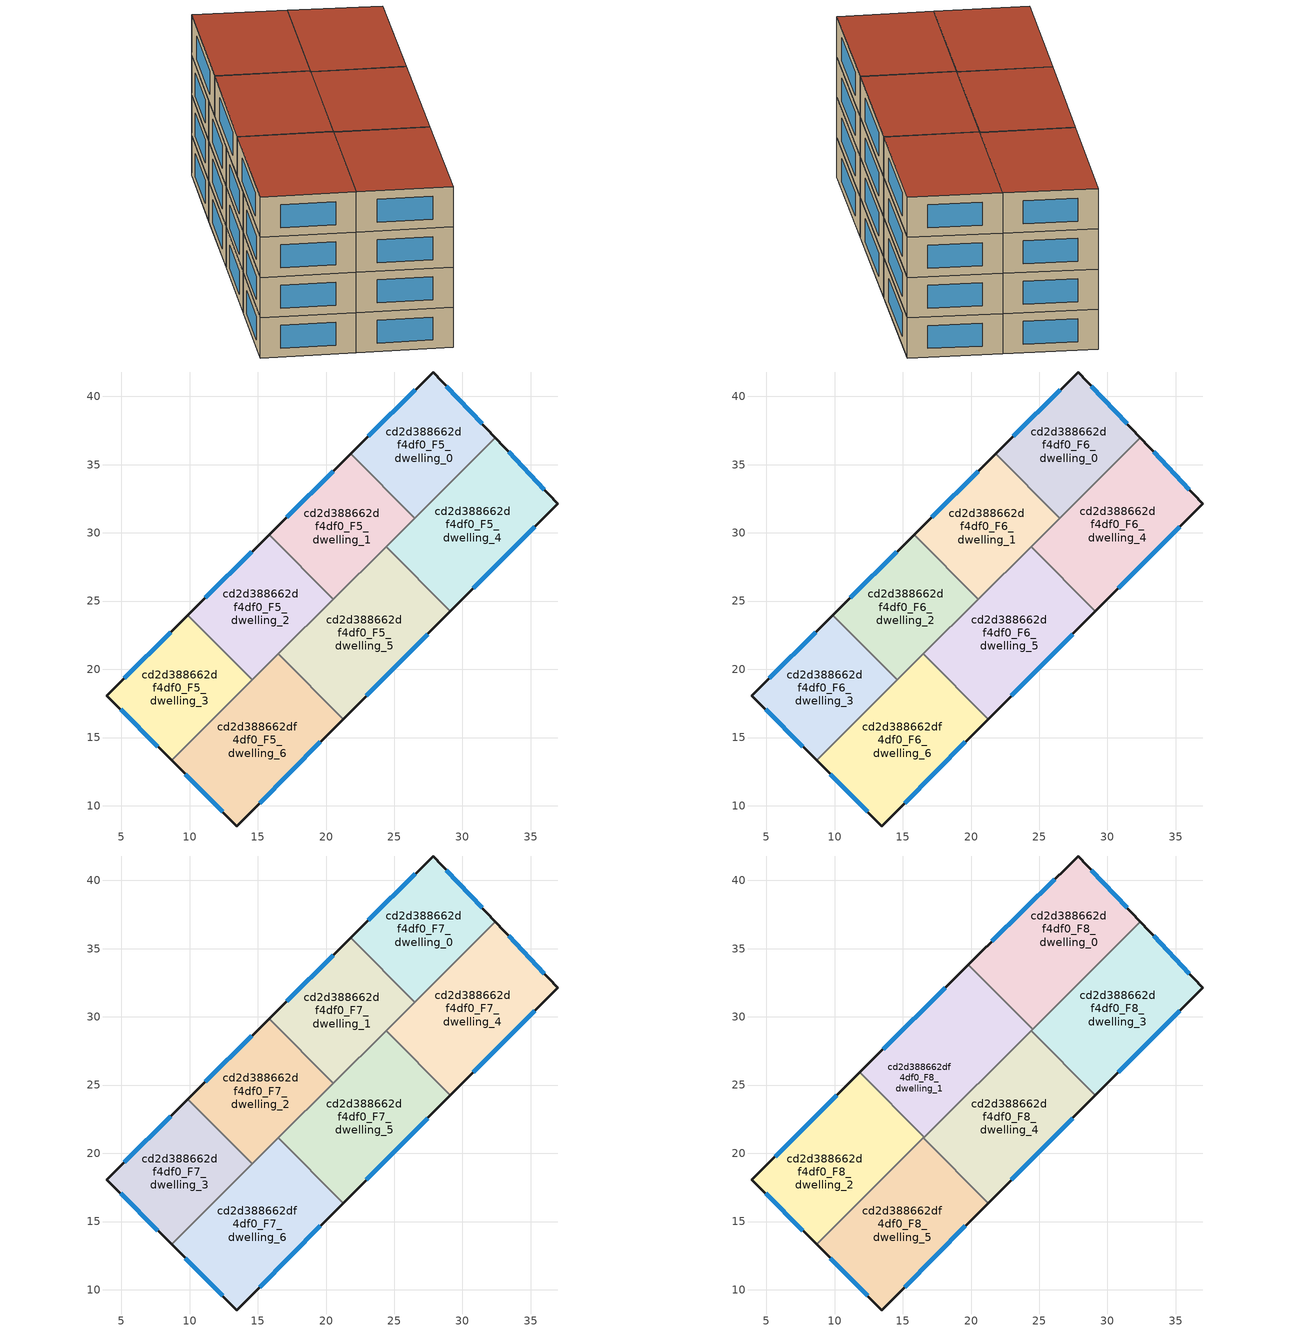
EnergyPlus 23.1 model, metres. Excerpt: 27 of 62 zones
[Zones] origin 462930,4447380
cd2d388662df4df0_F5_dwelling_0
 floor to cd2d388662df4df0_F4_dwelling_0 (EU_floor_Construction): 27.84,41.79 32.41,36.96 26.5,31.07 21.8,35.79 z15
 wall outside (EU_wall_Construction): 32.41,36.96 27.84,41.79 21.8,35.79 z15:18
 wall to cd2d388662df4df0_F5_dwelling_1 (EU_wall_Construction): 21.8,35.79 26.5,31.07 z15:18
 wall to cd2d388662df4df0_F5_dwelling_4 (EU_wall_Construction): 26.5,31.07 32.41,36.96 z15:18
 window (EU_Window_Construction): 31.43,38 28.82,40.75 / 26.55,40.5 23.09,37.07 z15.64:17.36
cd2d388662df4df0_F5_dwelling_1
 floor to cd2d388662df4df0_F4_dwelling_1 (EU_floor_Construction): 21.8,35.79 26.5,31.07 20.54,25.14 15.83,29.87 z15
 wall outside (EU_wall_Construction): 21.8,35.79 15.83,29.87 z15:18
 wall to cd2d388662df4df0_F5_dwelling_2 (EU_wall_Construction): 15.83,29.87 20.54,25.14 z15:18
 wall to cd2d388662df4df0_F5_dwelling_5 (EU_wall_Construction): 20.54,25.14 24.4,28.99 z15:18
 wall to cd2d388662df4df0_F5_dwelling_4 (EU_wall_Construction): 24.4,28.99 26.5,31.07 z15:18
 window (EU_Window_Construction): 20.52,34.52 17.11,31.14 z15.64:17.36
cd2d388662df4df0_F5_dwelling_2
 floor to cd2d388662df4df0_F4_dwelling_2 (EU_floor_Construction): 15.83,29.87 20.54,25.14 14.6,19.22 9.88,23.96 z15
 wall outside (EU_wall_Construction): 15.83,29.87 9.88,23.96 z15:18
 wall to cd2d388662df4df0_F5_dwelling_3 (EU_wall_Construction): 9.88,23.96 14.6,19.22 z15:18
 wall to cd2d388662df4df0_F5_dwelling_6 (EU_wall_Construction): 14.6,19.22 16.51,21.12 z15:18
 wall to cd2d388662df4df0_F5_dwelling_5 (EU_wall_Construction): 16.51,21.12 20.54,25.14 z15:18
 window (EU_Window_Construction): 14.55,28.6 11.15,25.23 z15.64:17.36
cd2d388662df4df0_F5_dwelling_3
 floor to cd2d388662df4df0_F4_dwelling_3 (EU_floor_Construction): 9.88,23.96 14.6,19.22 8.67,13.32 3.94,18.07 z15
 wall outside (EU_wall_Construction): 9.88,23.96 3.94,18.07 8.67,13.32 z15:18
 wall to cd2d388662df4df0_F5_dwelling_6 (EU_wall_Construction): 8.67,13.32 14.6,19.22 z15:18
 window (EU_Window_Construction): 4.95,17.05 7.66,14.34 / 8.6,22.7 5.21,19.33 z15.64:17.36
cd2d388662df4df0_F5_dwelling_4
 floor to cd2d388662df4df0_F4_dwelling_4 (EU_floor_Construction): 32.41,36.96 36.97,32.14 29.12,24.25 24.4,28.99 z15
 wall outside (EU_wall_Construction): 29.12,24.25 36.97,32.14 32.41,36.96 z15:18
 wall to cd2d388662df4df0_F5_dwelling_5 (EU_wall_Construction): 24.4,28.99 29.12,24.25 z15:18
 window (EU_Window_Construction): 36,33.17 33.39,35.93 / 30.8,25.94 35.29,30.45 z15.64:17.36
cd2d388662df4df0_F5_dwelling_5
 floor to cd2d388662df4df0_F4_dwelling_5 (EU_floor_Construction): 24.4,28.99 29.12,24.25 21.26,16.35 16.51,21.12 z15
 wall outside (EU_wall_Construction): 21.26,16.35 29.12,24.25 z15:18
 wall to cd2d388662df4df0_F5_dwelling_6 (EU_wall_Construction): 16.51,21.12 21.26,16.35 z15:18
 window (EU_Window_Construction): 22.95,18.04 27.44,22.56 z15.64:17.36
cd2d388662df4df0_F5_dwelling_6
 floor to cd2d388662df4df0_F4_dwelling_6 (EU_floor_Construction): 16.51,21.12 21.26,16.35 13.46,8.51 8.67,13.32 z15
 wall outside (EU_wall_Construction): 8.67,13.32 13.46,8.51 21.26,16.35 z15:18
 window (EU_Window_Construction): 15.13,10.19 19.59,14.67 / 9.7,12.29 12.44,9.54 z15.64:17.36
cd2d388662df4df0_F6_dwelling_0
 floor to cd2d388662df4df0_F5_dwelling_0 (EU_floor_Construction): 27.84,41.79 32.41,36.96 26.5,31.07 21.8,35.79 z18
 wall outside (EU_wall_Construction): 32.41,36.96 27.84,41.79 21.8,35.79 z18:21
 wall to cd2d388662df4df0_F6_dwelling_1 (EU_wall_Construction): 21.8,35.79 26.5,31.07 z18:21
 wall to cd2d388662df4df0_F6_dwelling_4 (EU_wall_Construction): 26.5,31.07 32.41,36.96 z18:21
 window (EU_Window_Construction): 31.43,38 28.82,40.75 / 26.55,40.5 23.09,37.07 z18.64:20.36
cd2d388662df4df0_F6_dwelling_1
 floor to cd2d388662df4df0_F5_dwelling_1 (EU_floor_Construction): 21.8,35.79 26.5,31.07 20.54,25.14 15.83,29.87 z18
 wall outside (EU_wall_Construction): 21.8,35.79 15.83,29.87 z18:21
 wall to cd2d388662df4df0_F6_dwelling_2 (EU_wall_Construction): 15.83,29.87 20.54,25.14 z18:21
 wall to cd2d388662df4df0_F6_dwelling_5 (EU_wall_Construction): 20.54,25.14 24.4,28.99 z18:21
 wall to cd2d388662df4df0_F6_dwelling_4 (EU_wall_Construction): 24.4,28.99 26.5,31.07 z18:21
 window (EU_Window_Construction): 20.52,34.52 17.11,31.14 z18.64:20.36
cd2d388662df4df0_F6_dwelling_2
 floor to cd2d388662df4df0_F5_dwelling_2 (EU_floor_Construction): 15.83,29.87 20.54,25.14 14.6,19.22 9.88,23.96 z18
 wall outside (EU_wall_Construction): 15.83,29.87 9.88,23.96 z18:21
 wall to cd2d388662df4df0_F6_dwelling_3 (EU_wall_Construction): 9.88,23.96 14.6,19.22 z18:21
 wall to cd2d388662df4df0_F6_dwelling_6 (EU_wall_Construction): 14.6,19.22 16.51,21.12 z18:21
 wall to cd2d388662df4df0_F6_dwelling_5 (EU_wall_Construction): 16.51,21.12 20.54,25.14 z18:21
 window (EU_Window_Construction): 14.55,28.6 11.15,25.23 z18.64:20.36
cd2d388662df4df0_F6_dwelling_3
 floor to cd2d388662df4df0_F5_dwelling_3 (EU_floor_Construction): 9.88,23.96 14.6,19.22 8.67,13.32 3.94,18.07 z18
 wall outside (EU_wall_Construction): 9.88,23.96 3.94,18.07 8.67,13.32 z18:21
 wall to cd2d388662df4df0_F6_dwelling_6 (EU_wall_Construction): 8.67,13.32 14.6,19.22 z18:21
 window (EU_Window_Construction): 4.95,17.05 7.66,14.34 / 8.6,22.7 5.21,19.33 z18.64:20.36
cd2d388662df4df0_F6_dwelling_4
 floor to cd2d388662df4df0_F5_dwelling_4 (EU_floor_Construction): 32.41,36.96 36.97,32.14 29.12,24.25 24.4,28.99 z18
 wall outside (EU_wall_Construction): 29.12,24.25 36.97,32.14 32.41,36.96 z18:21
 wall to cd2d388662df4df0_F6_dwelling_5 (EU_wall_Construction): 24.4,28.99 29.12,24.25 z18:21
 window (EU_Window_Construction): 36,33.17 33.39,35.93 / 30.8,25.94 35.29,30.45 z18.64:20.36
cd2d388662df4df0_F6_dwelling_5
 floor to cd2d388662df4df0_F5_dwelling_5 (EU_floor_Construction): 24.4,28.99 29.12,24.25 21.26,16.35 16.51,21.12 z18
 wall outside (EU_wall_Construction): 21.26,16.35 29.12,24.25 z18:21
 wall to cd2d388662df4df0_F6_dwelling_6 (EU_wall_Construction): 16.51,21.12 21.26,16.35 z18:21
 window (EU_Window_Construction): 22.95,18.04 27.44,22.56 z18.64:20.36
cd2d388662df4df0_F6_dwelling_6
 floor to cd2d388662df4df0_F5_dwelling_6 (EU_floor_Construction): 16.51,21.12 21.26,16.35 13.46,8.51 8.67,13.32 z18
 wall outside (EU_wall_Construction): 8.67,13.32 13.46,8.51 21.26,16.35 z18:21
 window (EU_Window_Construction): 15.13,10.19 19.59,14.67 / 9.7,12.29 12.44,9.54 z18.64:20.36
cd2d388662df4df0_F7_dwelling_0
 floor to cd2d388662df4df0_F6_dwelling_0 (EU_floor_Construction): 27.84,41.79 32.41,36.96 26.5,31.07 21.8,35.79 z21
 wall outside (EU_wall_Construction): 32.41,36.96 27.84,41.79 21.8,35.79 z21:24
 wall to cd2d388662df4df0_F7_dwelling_1 (EU_wall_Construction): 21.8,35.79 26.5,31.07 z21:24
 wall to cd2d388662df4df0_F7_dwelling_4 (EU_wall_Construction): 26.5,31.07 32.41,36.96 z21:24
 window (EU_Window_Construction): 31.43,38 28.82,40.75 / 26.55,40.5 23.09,37.07 z21.64:23.36
cd2d388662df4df0_F7_dwelling_1
 floor to cd2d388662df4df0_F6_dwelling_1 (EU_floor_Construction): 21.8,35.79 26.5,31.07 20.54,25.14 15.83,29.87 z21
 wall outside (EU_wall_Construction): 21.8,35.79 15.83,29.87 z21:24
 wall to cd2d388662df4df0_F7_dwelling_2 (EU_wall_Construction): 15.83,29.87 20.54,25.14 z21:24
 wall to cd2d388662df4df0_F7_dwelling_5 (EU_wall_Construction): 20.54,25.14 24.4,28.99 z21:24
 wall to cd2d388662df4df0_F7_dwelling_4 (EU_wall_Construction): 24.4,28.99 26.5,31.07 z21:24
 window (EU_Window_Construction): 20.52,34.52 17.11,31.14 z21.64:23.36
cd2d388662df4df0_F7_dwelling_2
 floor to cd2d388662df4df0_F6_dwelling_2 (EU_floor_Construction): 15.83,29.87 20.54,25.14 14.6,19.22 9.88,23.96 z21
 wall outside (EU_wall_Construction): 15.83,29.87 9.88,23.96 z21:24
 wall to cd2d388662df4df0_F7_dwelling_3 (EU_wall_Construction): 9.88,23.96 14.6,19.22 z21:24
 wall to cd2d388662df4df0_F7_dwelling_6 (EU_wall_Construction): 14.6,19.22 16.51,21.12 z21:24
 wall to cd2d388662df4df0_F7_dwelling_5 (EU_wall_Construction): 16.51,21.12 20.54,25.14 z21:24
 window (EU_Window_Construction): 14.55,28.6 11.15,25.23 z21.64:23.36
 ceiling adiabatic (EU_roof_Construction): 20.54,25.14 15.83,29.87 11.86,25.93 16.58,21.19 z24
cd2d388662df4df0_F7_dwelling_3
 floor to cd2d388662df4df0_F6_dwelling_3 (EU_floor_Construction): 9.88,23.96 14.6,19.22 8.67,13.32 3.94,18.07 z21
 wall outside (EU_wall_Construction): 9.88,23.96 3.94,18.07 8.67,13.32 z21:24
 wall to cd2d388662df4df0_F7_dwelling_6 (EU_wall_Construction): 8.67,13.32 14.6,19.22 z21:24
 window (EU_Window_Construction): 4.95,17.05 7.66,14.34 / 8.6,22.7 5.21,19.33 z21.64:23.36
cd2d388662df4df0_F7_dwelling_4
 floor to cd2d388662df4df0_F6_dwelling_4 (EU_floor_Construction): 32.41,36.96 36.97,32.14 29.12,24.25 24.4,28.99 z21
 wall outside (EU_wall_Construction): 29.12,24.25 36.97,32.14 32.41,36.96 z21:24
 wall to cd2d388662df4df0_F7_dwelling_5 (EU_wall_Construction): 24.4,28.99 29.12,24.25 z21:24
 window (EU_Window_Construction): 36,33.17 33.39,35.93 / 30.8,25.94 35.29,30.45 z21.64:23.36
cd2d388662df4df0_F7_dwelling_5
 floor to cd2d388662df4df0_F6_dwelling_5 (EU_floor_Construction): 24.4,28.99 29.12,24.25 21.26,16.35 16.51,21.12 z21
 wall outside (EU_wall_Construction): 21.26,16.35 29.12,24.25 z21:24
 wall to cd2d388662df4df0_F7_dwelling_6 (EU_wall_Construction): 16.51,21.12 21.26,16.35 z21:24
 window (EU_Window_Construction): 22.95,18.04 27.44,22.56 z21.64:23.36
cd2d388662df4df0_F7_dwelling_6
 floor to cd2d388662df4df0_F6_dwelling_6 (EU_floor_Construction): 16.51,21.12 21.26,16.35 13.46,8.51 8.67,13.32 z21
 wall outside (EU_wall_Construction): 8.67,13.32 13.46,8.51 21.26,16.35 z21:24
 window (EU_Window_Construction): 15.13,10.19 19.59,14.67 / 9.7,12.29 12.44,9.54 z21.64:23.36
cd2d388662df4df0_F8_dwelling_0
 floor to cd2d388662df4df0_F7_dwelling_0 (EU_floor_Construction): 27.84,41.79 32.41,36.96 26.5,31.07 21.8,35.79 z24
 floor to cd2d388662df4df0_F7_dwelling_1 (EU_floor_Construction): 21.8,35.79 26.5,31.07 24.51,29.09 19.81,33.81 z24
 wall outside (EU_wall_Construction): 32.41,36.96 27.84,41.79 19.81,33.81 z24:27
 wall to cd2d388662df4df0_F8_dwelling_1 (EU_wall_Construction): 19.81,33.81 24.51,29.09 z24:27
 wall to cd2d388662df4df0_F8_dwelling_3 (EU_wall_Construction): 24.51,29.09 32.41,36.96 z24:27
 window (EU_Window_Construction): 31.43,38 28.82,40.75 / 26.12,40.08 21.53,35.52 z24.64:26.36
 roof outside (EU_roof_Construction): 32.41,36.96 27.84,41.79 19.81,33.81 24.51,29.09 z27
cd2d388662df4df0_F8_dwelling_1
 floor to cd2d388662df4df0_F7_dwelling_1 (EU_floor_Construction): 19.81,33.81 24.51,29.09 20.54,25.14 15.83,29.87 z24
 floor adiabatic (EU_floor_Construction): 15.83,29.87 20.54,25.14 16.58,21.19 11.86,25.93 z24
 wall outside (EU_wall_Construction): 19.81,33.81 11.86,25.93 z24:27
 wall to cd2d388662df4df0_F8_dwelling_2 (EU_wall_Construction): 11.86,25.93 16.58,21.19 z24:27
 wall to cd2d388662df4df0_F8_dwelling_4 (EU_wall_Construction): 16.58,21.19 24.4,28.99 z24:27
 wall to cd2d388662df4df0_F8_dwelling_3 (EU_wall_Construction): 24.4,28.99 24.51,29.09 z24:27
 window (EU_Window_Construction): 18.1,32.13 13.56,27.62 z24.64:26.36
 roof outside (EU_roof_Construction): 24.51,29.09 19.81,33.81 11.86,25.93 16.58,21.19 z27
cd2d388662df4df0_F8_dwelling_2
 floor to cd2d388662df4df0_F7_dwelling_3 (EU_floor_Construction): 9.88,23.96 14.6,19.22 8.67,13.32 3.94,18.07 z24
 floor to cd2d388662df4df0_F7_dwelling_2 (EU_floor_Construction): 11.86,25.93 16.58,21.19 14.6,19.22 9.88,23.96 z24
 wall outside (EU_wall_Construction): 11.86,25.93 3.94,18.07 8.67,13.32 z24:27
 wall to cd2d388662df4df0_F8_dwelling_5 (EU_wall_Construction): 8.67,13.32 16.51,21.12 z24:27
 wall to cd2d388662df4df0_F8_dwelling_4 (EU_wall_Construction): 16.51,21.12 16.58,21.19 z24:27
 window (EU_Window_Construction): 4.95,17.05 7.66,14.34 / 10.16,24.25 5.63,19.76 z24.64:26.36
 roof outside (EU_roof_Construction): 16.58,21.19 11.86,25.93 3.94,18.07 8.67,13.32 z27
cd2d388662df4df0_F8_dwelling_3
 floor to cd2d388662df4df0_F7_dwelling_4 (EU_floor_Construction): 32.41,36.96 36.97,32.14 29.12,24.25 24.4,28.99 z24
 wall outside (EU_wall_Construction): 29.12,24.25 36.97,32.14 32.41,36.96 z24:27
 wall to cd2d388662df4df0_F8_dwelling_4 (EU_wall_Construction): 24.4,28.99 29.12,24.25 z24:27
 window (EU_Window_Construction): 36,33.17 33.39,35.93 / 30.8,25.94 35.29,30.45 z24.64:26.36
 roof outside (EU_roof_Construction): 29.12,24.25 36.97,32.14 32.41,36.96 24.4,28.99 z27
cd2d388662df4df0_F8_dwelling_4
 floor to cd2d388662df4df0_F7_dwelling_5 (EU_floor_Construction): 24.4,28.99 29.12,24.25 21.26,16.35 16.51,21.12 z24
 wall outside (EU_wall_Construction): 21.26,16.35 29.12,24.25 z24:27
 wall to cd2d388662df4df0_F8_dwelling_5 (EU_wall_Construction): 16.51,21.12 21.26,16.35 z24:27
 window (EU_Window_Construction): 22.95,18.04 27.44,22.56 z24.64:26.36
 roof outside (EU_roof_Construction): 21.26,16.35 29.12,24.25 24.4,28.99 16.51,21.12 z27
cd2d388662df4df0_F8_dwelling_5
 floor to cd2d388662df4df0_F7_dwelling_6 (EU_floor_Construction): 16.51,21.12 21.26,16.35 13.46,8.51 8.67,13.32 z24
 wall outside (EU_wall_Construction): 8.67,13.32 13.46,8.51 21.26,16.35 z24:27
 window (EU_Window_Construction): 15.13,10.19 19.59,14.67 / 9.7,12.29 12.44,9.54 z24.64:26.36
 roof outside (EU_roof_Construction): 13.46,8.51 21.26,16.35 16.51,21.12 8.67,13.32 z27
[Building]
EU S2 Campaign: North Axis=0; Terrain=City; Solar Distribution=FullExterior
[Site:Location]
Yerevan-Zvartnots.Intl.AP: Latitude=40.15; Longitude=44.383; Time Zone=4; Elevation=854
[SizingPeriod:WeatherFileDays]
AnnualSizingPeriod: Begin Month=1; Begin Day of Month=1; End Month=12; End Day of Month=31; Day of Week for Start Day=Monday; Use Weather File Daylight Saving Period=No; Use Weather File Rain and Snow Indicators=No
[MATERIAL]
EU_InternalMass_Material: Roughness=MediumRough; Thickness=0.1; Conductivity=1; Density=1800; Specific Heat=900; Thermal Absorptance=0.9; Solar Absorptance=0.7; Visible Absorptance=0.7
[MATERIAL:NOMASS] Roughness=MediumRough; Thermal Absorptance=0.9; Solar Absorptance=0.7; Visible Absorptance=0.7
Name | Thermal Resistance
EU_wall_NoMass | 1.05043
EU_roof_NoMass | 1.45357
EU_floor_NoMass | 0.478065
[WINDOWMATERIAL:SIMPLEGLAZINGSYSTEM]
EU_Window_SimpleGlazing: UFactor=2.5566; Solar Heat Gain Coefficient=0.75; Visible Transmittance=0.75
[CONSTRUCTION]
EU_wall_Construction: EU_wall_NoMass
EU_roof_Construction: EU_roof_NoMass
EU_floor_Construction: EU_floor_NoMass
EU_Window_Construction: EU_Window_SimpleGlazing
EU_InternalMass_Construction: EU_InternalMass_Material
[ZONE] Type=1; Multiplier=1; Ceiling Height=autocalculate; Floor Area=autocalculate; Part of Total Floor Area=Yes
Name | Volume
cd2d388662df4df0_F5_dwelling_0; cd2d388662df4df0_F6_dwelling_0; cd2d388662df4df0_F7_dwelling_0 | 168.161
cd2d388662df4df0_F8_dwelling_0; cd2d388662df4df0_F8_dwelling_4; cd2d388662df4df0_F5_dwelling_5; cd2d388662df4df0_F6_dwelling_5; cd2d388662df4df0_F7_dwelling_5 | 224.225
cd2d388662df4df0_F5_dwelling_1; cd2d388662df4df0_F6_dwelling_1; cd2d388662df4df0_F7_dwelling_1 | 168.165
cd2d388662df4df0_F8_dwelling_1 | 224.206
cd2d388662df4df0_F5_dwelling_2; cd2d388662df4df0_F6_dwelling_2; cd2d388662df4df0_F7_dwelling_2 | 168.173
cd2d388662df4df0_F8_dwelling_2 | 224.231
cd2d388662df4df0_F5_dwelling_3; cd2d388662df4df0_F6_dwelling_3; cd2d388662df4df0_F7_dwelling_3 | 168.179
cd2d388662df4df0_F8_dwelling_3; cd2d388662df4df0_F5_dwelling_4; cd2d388662df4df0_F6_dwelling_4; cd2d388662df4df0_F7_dwelling_4 | 224.209
cd2d388662df4df0_F8_dwelling_5; cd2d388662df4df0_F5_dwelling_6; cd2d388662df4df0_F6_dwelling_6; cd2d388662df4df0_F7_dwelling_6 | 224.222
[INTERNALMASS] Construction=EU_InternalMass_Construction
Name | Zone or ZoneList | Surface Area
cd2d388662df4df0_F5_dwelling_0_EU_InternalMass | cd2d388662df4df0_F5_dwelling_0 | 56.0537
cd2d388662df4df0_F5_dwelling_1_EU_InternalMass | cd2d388662df4df0_F5_dwelling_1 | 56.0551
cd2d388662df4df0_F5_dwelling_2_EU_InternalMass | cd2d388662df4df0_F5_dwelling_2 | 56.0578
cd2d388662df4df0_F5_dwelling_3_EU_InternalMass | cd2d388662df4df0_F5_dwelling_3 | 56.0597
cd2d388662df4df0_F5_dwelling_4_EU_InternalMass | cd2d388662df4df0_F5_dwelling_4 | 74.7365
cd2d388662df4df0_F5_dwelling_5_EU_InternalMass | cd2d388662df4df0_F5_dwelling_5 | 74.7416
cd2d388662df4df0_F5_dwelling_6_EU_InternalMass | cd2d388662df4df0_F5_dwelling_6 | 74.7405
cd2d388662df4df0_F6_dwelling_0_EU_InternalMass | cd2d388662df4df0_F6_dwelling_0 | 56.0537
cd2d388662df4df0_F6_dwelling_1_EU_InternalMass | cd2d388662df4df0_F6_dwelling_1 | 56.0551
cd2d388662df4df0_F6_dwelling_2_EU_InternalMass | cd2d388662df4df0_F6_dwelling_2 | 56.0578
cd2d388662df4df0_F6_dwelling_3_EU_InternalMass | cd2d388662df4df0_F6_dwelling_3 | 56.0597
cd2d388662df4df0_F6_dwelling_4_EU_InternalMass | cd2d388662df4df0_F6_dwelling_4 | 74.7365
cd2d388662df4df0_F6_dwelling_5_EU_InternalMass | cd2d388662df4df0_F6_dwelling_5 | 74.7416
cd2d388662df4df0_F6_dwelling_6_EU_InternalMass | cd2d388662df4df0_F6_dwelling_6 | 74.7405
cd2d388662df4df0_F7_dwelling_0_EU_InternalMass | cd2d388662df4df0_F7_dwelling_0 | 56.0537
cd2d388662df4df0_F7_dwelling_1_EU_InternalMass | cd2d388662df4df0_F7_dwelling_1 | 56.0551
cd2d388662df4df0_F7_dwelling_2_EU_InternalMass | cd2d388662df4df0_F7_dwelling_2 | 56.0578
cd2d388662df4df0_F7_dwelling_3_EU_InternalMass | cd2d388662df4df0_F7_dwelling_3 | 56.0597
cd2d388662df4df0_F7_dwelling_4_EU_InternalMass | cd2d388662df4df0_F7_dwelling_4 | 74.7365
cd2d388662df4df0_F7_dwelling_5_EU_InternalMass | cd2d388662df4df0_F7_dwelling_5 | 74.7416
cd2d388662df4df0_F7_dwelling_6_EU_InternalMass | cd2d388662df4df0_F7_dwelling_6 | 74.7405
cd2d388662df4df0_F8_dwelling_0_EU_InternalMass | cd2d388662df4df0_F8_dwelling_0 | 74.7419
cd2d388662df4df0_F8_dwelling_1_EU_InternalMass | cd2d388662df4df0_F8_dwelling_1 | 74.7354
cd2d388662df4df0_F8_dwelling_2_EU_InternalMass | cd2d388662df4df0_F8_dwelling_2 | 74.744
cd2d388662df4df0_F8_dwelling_3_EU_InternalMass | cd2d388662df4df0_F8_dwelling_3 | 74.7365
cd2d388662df4df0_F8_dwelling_4_EU_InternalMass | cd2d388662df4df0_F8_dwelling_4 | 74.7416
cd2d388662df4df0_F8_dwelling_5_EU_InternalMass | cd2d388662df4df0_F8_dwelling_5 | 74.7405
[OTHEREQUIPMENT] Fuel Type=Electricity; Design Level Calculation Method=Watts/Area; Power per Zone Floor Area=1; Fraction Latent=0; Fraction Radiant=0; Fraction Lost=0; Carbon Dioxide Generation Rate=0; EndUse Subcategory=EU_Step8_InternalGains
Name | Zone or ZoneList or Space or SpaceList | Schedule
EU_Step8_InternalGain_cd2d388662df4df0_F5_dwelling_0_f000 | cd2d388662df4df0_F5_dwelling_0 | EU_Step8_GainSchedule_cd2d388662df4df0_F5_dwelling_0_f000
EU_Step8_InternalGain_cd2d388662df4df0_F5_dwelling_1_f000 | cd2d388662df4df0_F5_dwelling_1 | EU_Step8_GainSchedule_cd2d388662df4df0_F5_dwelling_1_f000
EU_Step8_InternalGain_cd2d388662df4df0_F5_dwelling_2_f000 | cd2d388662df4df0_F5_dwelling_2 | EU_Step8_GainSchedule_cd2d388662df4df0_F5_dwelling_2_f000
EU_Step8_InternalGain_cd2d388662df4df0_F5_dwelling_3_f000 | cd2d388662df4df0_F5_dwelling_3 | EU_Step8_GainSchedule_cd2d388662df4df0_F5_dwelling_3_f000
EU_Step8_InternalGain_cd2d388662df4df0_F5_dwelling_4_f000 | cd2d388662df4df0_F5_dwelling_4 | EU_Step8_GainSchedule_cd2d388662df4df0_F5_dwelling_4_f000
EU_Step8_InternalGain_cd2d388662df4df0_F5_dwelling_5_f000 | cd2d388662df4df0_F5_dwelling_5 | EU_Step8_GainSchedule_cd2d388662df4df0_F5_dwelling_5_f000
EU_Step8_InternalGain_cd2d388662df4df0_F5_dwelling_6_f000 | cd2d388662df4df0_F5_dwelling_6 | EU_Step8_GainSchedule_cd2d388662df4df0_F5_dwelling_6_f000
EU_Step8_InternalGain_cd2d388662df4df0_F6_dwelling_0_f000 | cd2d388662df4df0_F6_dwelling_0 | EU_Step8_GainSchedule_cd2d388662df4df0_F6_dwelling_0_f000
EU_Step8_InternalGain_cd2d388662df4df0_F6_dwelling_1_f000 | cd2d388662df4df0_F6_dwelling_1 | EU_Step8_GainSchedule_cd2d388662df4df0_F6_dwelling_1_f000
EU_Step8_InternalGain_cd2d388662df4df0_F6_dwelling_2_f000 | cd2d388662df4df0_F6_dwelling_2 | EU_Step8_GainSchedule_cd2d388662df4df0_F6_dwelling_2_f000
EU_Step8_InternalGain_cd2d388662df4df0_F6_dwelling_3_f000 | cd2d388662df4df0_F6_dwelling_3 | EU_Step8_GainSchedule_cd2d388662df4df0_F6_dwelling_3_f000
EU_Step8_InternalGain_cd2d388662df4df0_F6_dwelling_4_f000 | cd2d388662df4df0_F6_dwelling_4 | EU_Step8_GainSchedule_cd2d388662df4df0_F6_dwelling_4_f000
EU_Step8_InternalGain_cd2d388662df4df0_F6_dwelling_5_f000 | cd2d388662df4df0_F6_dwelling_5 | EU_Step8_GainSchedule_cd2d388662df4df0_F6_dwelling_5_f000
EU_Step8_InternalGain_cd2d388662df4df0_F6_dwelling_6_f000 | cd2d388662df4df0_F6_dwelling_6 | EU_Step8_GainSchedule_cd2d388662df4df0_F6_dwelling_6_f000
EU_Step8_InternalGain_cd2d388662df4df0_F7_dwelling_0_f000 | cd2d388662df4df0_F7_dwelling_0 | EU_Step8_GainSchedule_cd2d388662df4df0_F7_dwelling_0_f000
EU_Step8_InternalGain_cd2d388662df4df0_F7_dwelling_1_f000 | cd2d388662df4df0_F7_dwelling_1 | EU_Step8_GainSchedule_cd2d388662df4df0_F7_dwelling_1_f000
EU_Step8_InternalGain_cd2d388662df4df0_F7_dwelling_2_f000 | cd2d388662df4df0_F7_dwelling_2 | EU_Step8_GainSchedule_cd2d388662df4df0_F7_dwelling_2_f000
EU_Step8_InternalGain_cd2d388662df4df0_F7_dwelling_3_f000 | cd2d388662df4df0_F7_dwelling_3 | EU_Step8_GainSchedule_cd2d388662df4df0_F7_dwelling_3_f000
EU_Step8_InternalGain_cd2d388662df4df0_F7_dwelling_4_f000 | cd2d388662df4df0_F7_dwelling_4 | EU_Step8_GainSchedule_cd2d388662df4df0_F7_dwelling_4_f000
EU_Step8_InternalGain_cd2d388662df4df0_F7_dwelling_5_f000 | cd2d388662df4df0_F7_dwelling_5 | EU_Step8_GainSchedule_cd2d388662df4df0_F7_dwelling_5_f000
EU_Step8_InternalGain_cd2d388662df4df0_F7_dwelling_6_f000 | cd2d388662df4df0_F7_dwelling_6 | EU_Step8_GainSchedule_cd2d388662df4df0_F7_dwelling_6_f000
EU_Step8_InternalGain_cd2d388662df4df0_F8_dwelling_0_f000 | cd2d388662df4df0_F8_dwelling_0 | EU_Step8_GainSchedule_cd2d388662df4df0_F8_dwelling_0_f000
EU_Step8_InternalGain_cd2d388662df4df0_F8_dwelling_1_f000 | cd2d388662df4df0_F8_dwelling_1 | EU_Step8_GainSchedule_cd2d388662df4df0_F8_dwelling_1_f000
EU_Step8_InternalGain_cd2d388662df4df0_F8_dwelling_2_f000 | cd2d388662df4df0_F8_dwelling_2 | EU_Step8_GainSchedule_cd2d388662df4df0_F8_dwelling_2_f000
EU_Step8_InternalGain_cd2d388662df4df0_F8_dwelling_3_f000 | cd2d388662df4df0_F8_dwelling_3 | EU_Step8_GainSchedule_cd2d388662df4df0_F8_dwelling_3_f000
EU_Step8_InternalGain_cd2d388662df4df0_F8_dwelling_4_f000 | cd2d388662df4df0_F8_dwelling_4 | EU_Step8_GainSchedule_cd2d388662df4df0_F8_dwelling_4_f000
EU_Step8_InternalGain_cd2d388662df4df0_F8_dwelling_5_f000 | cd2d388662df4df0_F8_dwelling_5 | EU_Step8_GainSchedule_cd2d388662df4df0_F8_dwelling_5_f000
[ZONEVENTILATION:DESIGNFLOWRATE] Schedule=EU_AlwaysOn; Design Flow Rate Calculation Method=AirChanges/Hour; Air Changes per Hour=0.557805; Ventilation Type=Natural; Fan Pressure Rise=0; Fan Total Efficiency=1; Constant Term Coefficient=1; Temperature Term Coefficient=0; Velocity Term Coefficient=0; Velocity Squared Term Coefficient=0; Minimum Indoor Temperature=-100; Maximum Indoor Temperature=100; Delta Temperature=-100; Minimum Outdoor Temperature=-100; Maximum Outdoor Temperature=100; Maximum Wind Speed=40
Name | Zone or ZoneList or Space or SpaceList
EU_ConstantAir_cd2d388662df4df0_F5_dwelling_0 | cd2d388662df4df0_F5_dwelling_0
EU_ConstantAir_cd2d388662df4df0_F5_dwelling_1 | cd2d388662df4df0_F5_dwelling_1
EU_ConstantAir_cd2d388662df4df0_F5_dwelling_2 | cd2d388662df4df0_F5_dwelling_2
EU_ConstantAir_cd2d388662df4df0_F5_dwelling_3 | cd2d388662df4df0_F5_dwelling_3
EU_ConstantAir_cd2d388662df4df0_F5_dwelling_4 | cd2d388662df4df0_F5_dwelling_4
EU_ConstantAir_cd2d388662df4df0_F5_dwelling_5 | cd2d388662df4df0_F5_dwelling_5
EU_ConstantAir_cd2d388662df4df0_F5_dwelling_6 | cd2d388662df4df0_F5_dwelling_6
EU_ConstantAir_cd2d388662df4df0_F6_dwelling_0 | cd2d388662df4df0_F6_dwelling_0
EU_ConstantAir_cd2d388662df4df0_F6_dwelling_1 | cd2d388662df4df0_F6_dwelling_1
EU_ConstantAir_cd2d388662df4df0_F6_dwelling_2 | cd2d388662df4df0_F6_dwelling_2
EU_ConstantAir_cd2d388662df4df0_F6_dwelling_3 | cd2d388662df4df0_F6_dwelling_3
EU_ConstantAir_cd2d388662df4df0_F6_dwelling_4 | cd2d388662df4df0_F6_dwelling_4
EU_ConstantAir_cd2d388662df4df0_F6_dwelling_5 | cd2d388662df4df0_F6_dwelling_5
EU_ConstantAir_cd2d388662df4df0_F6_dwelling_6 | cd2d388662df4df0_F6_dwelling_6
EU_ConstantAir_cd2d388662df4df0_F7_dwelling_0 | cd2d388662df4df0_F7_dwelling_0
EU_ConstantAir_cd2d388662df4df0_F7_dwelling_1 | cd2d388662df4df0_F7_dwelling_1
EU_ConstantAir_cd2d388662df4df0_F7_dwelling_2 | cd2d388662df4df0_F7_dwelling_2
EU_ConstantAir_cd2d388662df4df0_F7_dwelling_3 | cd2d388662df4df0_F7_dwelling_3
EU_ConstantAir_cd2d388662df4df0_F7_dwelling_4 | cd2d388662df4df0_F7_dwelling_4
EU_ConstantAir_cd2d388662df4df0_F7_dwelling_5 | cd2d388662df4df0_F7_dwelling_5
EU_ConstantAir_cd2d388662df4df0_F7_dwelling_6 | cd2d388662df4df0_F7_dwelling_6
EU_ConstantAir_cd2d388662df4df0_F8_dwelling_0 | cd2d388662df4df0_F8_dwelling_0
EU_ConstantAir_cd2d388662df4df0_F8_dwelling_1 | cd2d388662df4df0_F8_dwelling_1
EU_ConstantAir_cd2d388662df4df0_F8_dwelling_2 | cd2d388662df4df0_F8_dwelling_2
EU_ConstantAir_cd2d388662df4df0_F8_dwelling_3 | cd2d388662df4df0_F8_dwelling_3
EU_ConstantAir_cd2d388662df4df0_F8_dwelling_4 | cd2d388662df4df0_F8_dwelling_4
EU_ConstantAir_cd2d388662df4df0_F8_dwelling_5 | cd2d388662df4df0_F8_dwelling_5
[HVACTEMPLATE:THERMOSTAT] Constant Heating Setpoint=20; Constant Cooling Setpoint=50
EU_HeatOnly_cd2d388662df4df0_F0_dwelling_0; EU_HeatOnly_cd2d388662df4df0_F0_dwelling_1; EU_HeatOnly_cd2d388662df4df0_F0_dwelling_2; EU_HeatOnly_cd2d388662df4df0_F0_dwelling_3; EU_HeatOnly_cd2d388662df4df0_F0_dwelling_4; EU_HeatOnly_cd2d388662df4df0_F0_dwelling_5; EU_HeatOnly_cd2d388662df4df0_F0_dwelling_6; EU_HeatOnly_cd2d388662df4df0_F1_dwelling_0; EU_HeatOnly_cd2d388662df4df0_F1_dwelling_1; EU_HeatOnly_cd2d388662df4df0_F1_dwelling_2; EU_HeatOnly_cd2d388662df4df0_F1_dwelling_3; EU_HeatOnly_cd2d388662df4df0_F1_dwelling_4; EU_HeatOnly_cd2d388662df4df0_F1_dwelling_5; EU_HeatOnly_cd2d388662df4df0_F1_dwelling_6; EU_HeatOnly_cd2d388662df4df0_F2_dwelling_0; EU_HeatOnly_cd2d388662df4df0_F2_dwelling_1; EU_HeatOnly_cd2d388662df4df0_F2_dwelling_2; EU_HeatOnly_cd2d388662df4df0_F2_dwelling_3; EU_HeatOnly_cd2d388662df4df0_F2_dwelling_4; EU_HeatOnly_cd2d388662df4df0_F2_dwelling_5; EU_HeatOnly_cd2d388662df4df0_F2_dwelling_6; EU_HeatOnly_cd2d388662df4df0_F3_dwelling_0; EU_HeatOnly_cd2d388662df4df0_F3_dwelling_1; EU_HeatOnly_cd2d388662df4df0_F3_dwelling_2; EU_HeatOnly_cd2d388662df4df0_F3_dwelling_3; EU_HeatOnly_cd2d388662df4df0_F3_dwelling_4; EU_HeatOnly_cd2d388662df4df0_F3_dwelling_5; EU_HeatOnly_cd2d388662df4df0_F3_dwelling_6; EU_HeatOnly_cd2d388662df4df0_F4_dwelling_0; EU_HeatOnly_cd2d388662df4df0_F4_dwelling_1; EU_HeatOnly_cd2d388662df4df0_F4_dwelling_2; EU_HeatOnly_cd2d388662df4df0_F4_dwelling_3; EU_HeatOnly_cd2d388662df4df0_F4_dwelling_4; EU_HeatOnly_cd2d388662df4df0_F4_dwelling_5; EU_HeatOnly_cd2d388662df4df0_F4_dwelling_6; EU_HeatOnly_cd2d388662df4df0_F5_dwelling_0; EU_HeatOnly_cd2d388662df4df0_F5_dwelling_1; EU_HeatOnly_cd2d388662df4df0_F5_dwelling_2; EU_HeatOnly_cd2d388662df4df0_F5_dwelling_3; EU_HeatOnly_cd2d388662df4df0_F5_dwelling_4; EU_HeatOnly_cd2d388662df4df0_F5_dwelling_5; EU_HeatOnly_cd2d388662df4df0_F5_dwelling_6; EU_HeatOnly_cd2d388662df4df0_F6_dwelling_0; EU_HeatOnly_cd2d388662df4df0_F6_dwelling_1; EU_HeatOnly_cd2d388662df4df0_F6_dwelling_2; EU_HeatOnly_cd2d388662df4df0_F6_dwelling_3; EU_HeatOnly_cd2d388662df4df0_F6_dwelling_4; EU_HeatOnly_cd2d388662df4df0_F6_dwelling_5; EU_HeatOnly_cd2d388662df4df0_F6_dwelling_6; EU_HeatOnly_cd2d388662df4df0_F7_dwelling_0; EU_HeatOnly_cd2d388662df4df0_F7_dwelling_1; EU_HeatOnly_cd2d388662df4df0_F7_dwelling_2; EU_HeatOnly_cd2d388662df4df0_F7_dwelling_3; EU_HeatOnly_cd2d388662df4df0_F7_dwelling_4; EU_HeatOnly_cd2d388662df4df0_F7_dwelling_5; EU_HeatOnly_cd2d388662df4df0_F7_dwelling_6; EU_HeatOnly_cd2d388662df4df0_F8_dwelling_0; EU_HeatOnly_cd2d388662df4df0_F8_dwelling_1; EU_HeatOnly_cd2d388662df4df0_F8_dwelling_2; EU_HeatOnly_cd2d388662df4df0_F8_dwelling_3; EU_HeatOnly_cd2d388662df4df0_F8_dwelling_4; EU_HeatOnly_cd2d388662df4df0_F8_dwelling_5
[HVACTEMPLATE:ZONE:IDEALLOADSAIRSYSTEM] System Availability Schedule=EU_AlwaysOn; Maximum Heating Supply Air Temperature=50; Minimum Cooling Supply Air Temperature=13; Maximum Heating Supply Air Humidity Ratio=0.0156; Minimum Cooling Supply Air Humidity Ratio=0.0077; Heating Limit=NoLimit; Cooling Limit=NoLimit; Heating Availability Schedule=EU_AlwaysOn; Cooling Availability Schedule=EU_CoolingOff; Dehumidification Control Type=ConstantSensibleHeatRatio; Cooling Sensible Heat Ratio=0.7; Dehumidification Setpoint=60; Humidification Control Type=None; Humidification Setpoint=30; Outdoor Air Method=None; Outdoor Air Flow Rate per Person=0.00944; Outdoor Air Flow Rate per Zone Floor Area=0; Outdoor Air Flow Rate per Zone=0; Demand Controlled Ventilation Type=None; Outdoor Air Economizer Type=NoEconomizer; Heat Recovery Type=None; Sensible Heat Recovery Effectiveness=0.7; Latent Heat Recovery Effectiveness=0.65
Name | Template Thermostat
cd2d388662df4df0_F5_dwelling_0 | EU_HeatOnly_cd2d388662df4df0_F5_dwelling_0
cd2d388662df4df0_F5_dwelling_1 | EU_HeatOnly_cd2d388662df4df0_F5_dwelling_1
cd2d388662df4df0_F5_dwelling_2 | EU_HeatOnly_cd2d388662df4df0_F5_dwelling_2
cd2d388662df4df0_F5_dwelling_3 | EU_HeatOnly_cd2d388662df4df0_F5_dwelling_3
cd2d388662df4df0_F5_dwelling_4 | EU_HeatOnly_cd2d388662df4df0_F5_dwelling_4
cd2d388662df4df0_F5_dwelling_5 | EU_HeatOnly_cd2d388662df4df0_F5_dwelling_5
cd2d388662df4df0_F5_dwelling_6 | EU_HeatOnly_cd2d388662df4df0_F5_dwelling_6
cd2d388662df4df0_F6_dwelling_0 | EU_HeatOnly_cd2d388662df4df0_F6_dwelling_0
cd2d388662df4df0_F6_dwelling_1 | EU_HeatOnly_cd2d388662df4df0_F6_dwelling_1
cd2d388662df4df0_F6_dwelling_2 | EU_HeatOnly_cd2d388662df4df0_F6_dwelling_2
cd2d388662df4df0_F6_dwelling_3 | EU_HeatOnly_cd2d388662df4df0_F6_dwelling_3
cd2d388662df4df0_F6_dwelling_4 | EU_HeatOnly_cd2d388662df4df0_F6_dwelling_4
cd2d388662df4df0_F6_dwelling_5 | EU_HeatOnly_cd2d388662df4df0_F6_dwelling_5
cd2d388662df4df0_F6_dwelling_6 | EU_HeatOnly_cd2d388662df4df0_F6_dwelling_6
cd2d388662df4df0_F7_dwelling_0 | EU_HeatOnly_cd2d388662df4df0_F7_dwelling_0
cd2d388662df4df0_F7_dwelling_1 | EU_HeatOnly_cd2d388662df4df0_F7_dwelling_1
cd2d388662df4df0_F7_dwelling_2 | EU_HeatOnly_cd2d388662df4df0_F7_dwelling_2
cd2d388662df4df0_F7_dwelling_3 | EU_HeatOnly_cd2d388662df4df0_F7_dwelling_3
cd2d388662df4df0_F7_dwelling_4 | EU_HeatOnly_cd2d388662df4df0_F7_dwelling_4
cd2d388662df4df0_F7_dwelling_5 | EU_HeatOnly_cd2d388662df4df0_F7_dwelling_5
cd2d388662df4df0_F7_dwelling_6 | EU_HeatOnly_cd2d388662df4df0_F7_dwelling_6
cd2d388662df4df0_F8_dwelling_0 | EU_HeatOnly_cd2d388662df4df0_F8_dwelling_0
cd2d388662df4df0_F8_dwelling_1 | EU_HeatOnly_cd2d388662df4df0_F8_dwelling_1
cd2d388662df4df0_F8_dwelling_2 | EU_HeatOnly_cd2d388662df4df0_F8_dwelling_2
cd2d388662df4df0_F8_dwelling_3 | EU_HeatOnly_cd2d388662df4df0_F8_dwelling_3
cd2d388662df4df0_F8_dwelling_4 | EU_HeatOnly_cd2d388662df4df0_F8_dwelling_4
cd2d388662df4df0_F8_dwelling_5 | EU_HeatOnly_cd2d388662df4df0_F8_dwelling_5
[SIZING:ZONE] Zone Cooling Design Supply Air Temperature Input Method=SupplyAirTemperature; Zone Cooling Design Supply Air Temperature=13; Zone Heating Design Supply Air Temperature Input Method=SupplyAirTemperature; Zone Heating Design Supply Air Temperature=50; Zone Cooling Design Supply Air Humidity Ratio=0.008; Zone Heating Design Supply Air Humidity Ratio=0.008; Cooling Design Air Flow Method=DesignDay; Cooling Design Air Flow Rate=0; Cooling Minimum Air Flow per Zone Floor Area=0.000762; Cooling Minimum Air Flow=0; Cooling Minimum Air Flow Fraction=0.2; Heating Design Air Flow Method=DesignDay; Heating Design Air Flow Rate=0; Heating Maximum Air Flow per Zone Floor Area=0.002032; Heating Maximum Air Flow=0.141576; Heating Maximum Air Flow Fraction=0.3; Account for Dedicated Outdoor Air System=No; Dedicated Outdoor Air System Control Strategy=NeutralSupplyAir; Dedicated Outdoor Air Low Setpoint Temperature for Design=autosize; Dedicated Outdoor Air High Setpoint Temperature for Design=autosize; Zone Load Sizing Method=Sensible Load Only No Latent Load; Zone Latent Cooling Design Supply Air Humidity Ratio Input Method=HumidityRatioDifference; Zone Cooling Design Supply Air Humidity Ratio Difference=0.005; Zone Latent Heating Design Supply Air Humidity Ratio Input Method=HumidityRatioDifference; Zone Humidification Design Supply Air Humidity Ratio Difference=0.005
cd2d388662df4df0_F5_dwelling_0; cd2d388662df4df0_F5_dwelling_1; cd2d388662df4df0_F5_dwelling_2; cd2d388662df4df0_F5_dwelling_3; cd2d388662df4df0_F5_dwelling_4; cd2d388662df4df0_F5_dwelling_5; cd2d388662df4df0_F5_dwelling_6; cd2d388662df4df0_F6_dwelling_0; cd2d388662df4df0_F6_dwelling_1; cd2d388662df4df0_F6_dwelling_2; cd2d388662df4df0_F6_dwelling_3; cd2d388662df4df0_F6_dwelling_4; cd2d388662df4df0_F6_dwelling_5; cd2d388662df4df0_F6_dwelling_6; cd2d388662df4df0_F7_dwelling_0; cd2d388662df4df0_F7_dwelling_1; cd2d388662df4df0_F7_dwelling_2; cd2d388662df4df0_F7_dwelling_3; cd2d388662df4df0_F7_dwelling_4; cd2d388662df4df0_F7_dwelling_5; cd2d388662df4df0_F7_dwelling_6; cd2d388662df4df0_F8_dwelling_0; cd2d388662df4df0_F8_dwelling_1; cd2d388662df4df0_F8_dwelling_2; cd2d388662df4df0_F8_dwelling_3; cd2d388662df4df0_F8_dwelling_4; cd2d388662df4df0_F8_dwelling_5
[SCHEDULE:CONSTANT]
Name | Hourly Value
EU_AlwaysOn | 1
EU_CoolingOff | 0
[SCHEDULE:FILE] Column Number=1; Rows to Skip at Top=0; Number of Hours of Data=8760; Column Separator=Comma; Interpolate to Timestep=No; Minutes per Item=60; Adjust Schedule for Daylight Savings=Yes
Name | File
EU_Step8_GainSchedule_cd2d388662df4df0_F5_dwelling_0_f000 | ../../schedules/cd2d388662df4df0/cd2d388662df4df0_F5_dwelling_0_f000_gain.csv
EU_Step8_GainSchedule_cd2d388662df4df0_F5_dwelling_1_f000 | ../../schedules/cd2d388662df4df0/cd2d388662df4df0_F5_dwelling_1_f000_gain.csv
EU_Step8_GainSchedule_cd2d388662df4df0_F5_dwelling_2_f000 | ../../schedules/cd2d388662df4df0/cd2d388662df4df0_F5_dwelling_2_f000_gain.csv
EU_Step8_GainSchedule_cd2d388662df4df0_F5_dwelling_3_f000 | ../../schedules/cd2d388662df4df0/cd2d388662df4df0_F5_dwelling_3_f000_gain.csv
EU_Step8_GainSchedule_cd2d388662df4df0_F5_dwelling_4_f000 | ../../schedules/cd2d388662df4df0/cd2d388662df4df0_F5_dwelling_4_f000_gain.csv
EU_Step8_GainSchedule_cd2d388662df4df0_F5_dwelling_5_f000 | ../../schedules/cd2d388662df4df0/cd2d388662df4df0_F5_dwelling_5_f000_gain.csv
EU_Step8_GainSchedule_cd2d388662df4df0_F5_dwelling_6_f000 | ../../schedules/cd2d388662df4df0/cd2d388662df4df0_F5_dwelling_6_f000_gain.csv
EU_Step8_GainSchedule_cd2d388662df4df0_F6_dwelling_0_f000 | ../../schedules/cd2d388662df4df0/cd2d388662df4df0_F6_dwelling_0_f000_gain.csv
EU_Step8_GainSchedule_cd2d388662df4df0_F6_dwelling_1_f000 | ../../schedules/cd2d388662df4df0/cd2d388662df4df0_F6_dwelling_1_f000_gain.csv
EU_Step8_GainSchedule_cd2d388662df4df0_F6_dwelling_2_f000 | ../../schedules/cd2d388662df4df0/cd2d388662df4df0_F6_dwelling_2_f000_gain.csv
EU_Step8_GainSchedule_cd2d388662df4df0_F6_dwelling_3_f000 | ../../schedules/cd2d388662df4df0/cd2d388662df4df0_F6_dwelling_3_f000_gain.csv
EU_Step8_GainSchedule_cd2d388662df4df0_F6_dwelling_4_f000 | ../../schedules/cd2d388662df4df0/cd2d388662df4df0_F6_dwelling_4_f000_gain.csv
EU_Step8_GainSchedule_cd2d388662df4df0_F6_dwelling_5_f000 | ../../schedules/cd2d388662df4df0/cd2d388662df4df0_F6_dwelling_5_f000_gain.csv
EU_Step8_GainSchedule_cd2d388662df4df0_F6_dwelling_6_f000 | ../../schedules/cd2d388662df4df0/cd2d388662df4df0_F6_dwelling_6_f000_gain.csv
EU_Step8_GainSchedule_cd2d388662df4df0_F7_dwelling_0_f000 | ../../schedules/cd2d388662df4df0/cd2d388662df4df0_F7_dwelling_0_f000_gain.csv
EU_Step8_GainSchedule_cd2d388662df4df0_F7_dwelling_1_f000 | ../../schedules/cd2d388662df4df0/cd2d388662df4df0_F7_dwelling_1_f000_gain.csv
EU_Step8_GainSchedule_cd2d388662df4df0_F7_dwelling_2_f000 | ../../schedules/cd2d388662df4df0/cd2d388662df4df0_F7_dwelling_2_f000_gain.csv
EU_Step8_GainSchedule_cd2d388662df4df0_F7_dwelling_3_f000 | ../../schedules/cd2d388662df4df0/cd2d388662df4df0_F7_dwelling_3_f000_gain.csv
EU_Step8_GainSchedule_cd2d388662df4df0_F7_dwelling_4_f000 | ../../schedules/cd2d388662df4df0/cd2d388662df4df0_F7_dwelling_4_f000_gain.csv
EU_Step8_GainSchedule_cd2d388662df4df0_F7_dwelling_5_f000 | ../../schedules/cd2d388662df4df0/cd2d388662df4df0_F7_dwelling_5_f000_gain.csv
EU_Step8_GainSchedule_cd2d388662df4df0_F7_dwelling_6_f000 | ../../schedules/cd2d388662df4df0/cd2d388662df4df0_F7_dwelling_6_f000_gain.csv
EU_Step8_GainSchedule_cd2d388662df4df0_F8_dwelling_0_f000 | ../../schedules/cd2d388662df4df0/cd2d388662df4df0_F8_dwelling_0_f000_gain.csv
EU_Step8_GainSchedule_cd2d388662df4df0_F8_dwelling_1_f000 | ../../schedules/cd2d388662df4df0/cd2d388662df4df0_F8_dwelling_1_f000_gain.csv
EU_Step8_GainSchedule_cd2d388662df4df0_F8_dwelling_2_f000 | ../../schedules/cd2d388662df4df0/cd2d388662df4df0_F8_dwelling_2_f000_gain.csv
EU_Step8_GainSchedule_cd2d388662df4df0_F8_dwelling_3_f000 | ../../schedules/cd2d388662df4df0/cd2d388662df4df0_F8_dwelling_3_f000_gain.csv
EU_Step8_GainSchedule_cd2d388662df4df0_F8_dwelling_4_f000 | ../../schedules/cd2d388662df4df0/cd2d388662df4df0_F8_dwelling_4_f000_gain.csv
EU_Step8_GainSchedule_cd2d388662df4df0_F8_dwelling_5_f000 | ../../schedules/cd2d388662df4df0/cd2d388662df4df0_F8_dwelling_5_f000_gain.csv
